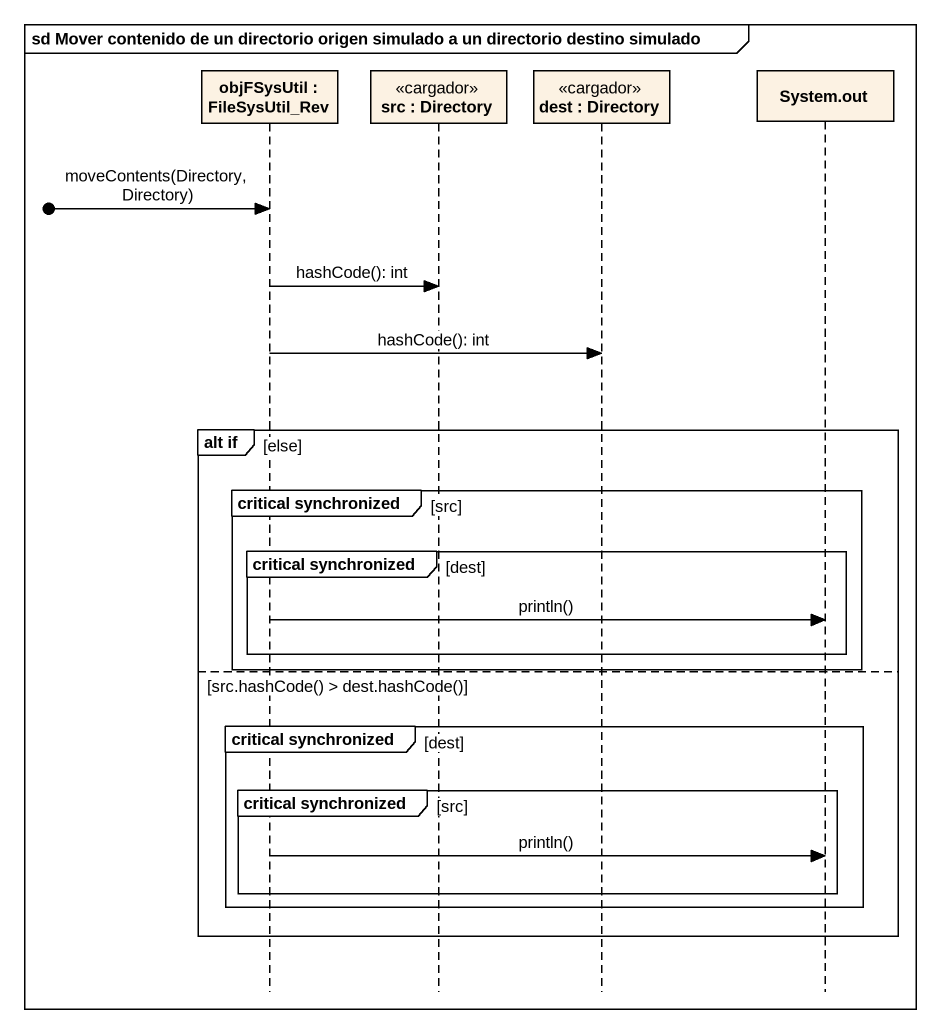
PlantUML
@startuml
mainframe sd Mover contenido de un directorio origen simulado a un directorio destino simulado
hide footbox
participant "objFSysUtil : FileSysUtil_Rev" as objFSysUtil
participant "src : Directory" as src <<cargador>>
participant "dest : Directory" as dest <<cargador>>
participant "System.out" as System_out

[o-> objFSysUtil : moveContents(Directory, Directory)
objFSysUtil -> src : hashCode(): int
objFSysUtil -> dest : hashCode(): int
group alt if [else]
  group critical synchronized [src]
    group critical synchronized [dest]
      objFSysUtil -> System_out : println()
    end
  end
else src.hashCode() > dest.hashCode()
  group critical synchronized [dest]
    group critical synchronized [src]
      objFSysUtil -> System_out : println()
    end
  end
end
@enduml
